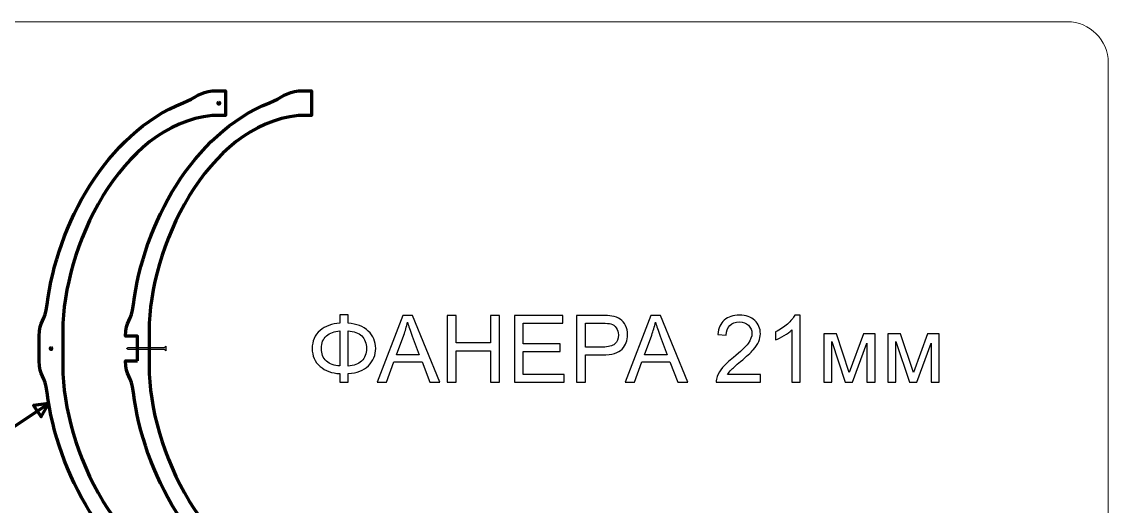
# Model space of a CAD drawing. Header units: centimetres. Extents: x -343 to 358, y -257 to 272.
# Drawn here: x -236.5 to -51.1, y 186 to 268.7 of the extents above; entities that cross this region are included whole.
import ezdxf

# ---------------------------------------------------------------- set-up
doc = ezdxf.new("R2010")
doc.units = ezdxf.units.CM
doc.header["$MEASUREMENT"] = 0
doc.layers.add('layer 1', color=7, linetype='Continuous')

msp = doc.modelspace()

# ---------------------------------------------------------------- linework, layer by layer
at = {"layer": 'layer 1', "color": 253, "lineweight": 20}
msp.add_open_spline([(-336.15246, 268.74795), (-336.15246, 268.74795), (-58.05242, 268.74795), (-58.05242, 268.74795), (-58.05242, 268.74795), (-54.20242, 268.74795), (-51.05242, 265.59795), (-51.05242, 261.74795), (-51.05242, 261.74795), (-51.05242, 261.74795), (-51.05242, 74.24125), (-51.05242, 74.24125), (-51.05242, 74.24125), (-51.05242, 70.39125), (-54.20242, 67.24125), (-58.05242, 67.24125), (-58.05242, 67.24125), (-58.05242, 67.24125), (-336.15246, 67.24125), (-336.15246, 67.24125), (-336.15246, 67.24125), (-340.00246, 67.24125), (-343.15246, 70.39125), (-343.15246, 74.24125), (-343.15246, 74.24125), (-343.15246, 74.24125), (-343.15246, 261.74795), (-343.15246, 261.74795), (-343.15246, 261.74795), (-343.15246, 265.59795), (-340.00246, 268.74795), (-336.15246, 268.74795)], degree=3, knots=[0, 0, 0, 0, 0.111111111, 0.111111111, 0.111111111, 0.111111111, 0.222222222, 0.222222222, 0.222222222, 0.222222222, 0.333333333, 0.333333333, 0.333333333, 0.333333333, 0.444444444, 0.444444444, 0.444444444, 0.444444444, 0.555555556, 0.555555556, 0.555555556, 0.555555556, 0.666666667, 0.666666667, 0.666666667, 0.666666667, 0.777777778, 0.777777778, 0.777777778, 0.777777778, 1, 1, 1, 1], dxfattribs=at)
at = {"layer": 'layer 1', "color": 225, "lineweight": 100}
for points, knots in [([(-233.48608, 210.81855), (-233.48608, 208.09097), (-232.49776, 208.35406), (-232.13854, 205.39898), (-232.13854, 205.39898), (-230.48876, 191.82745), (-222.07886, 176.1773), (-208.93212, 170.94295), (-208.93212, 170.94295), (-206.88198, 170.1267), (-205.90386, 169.00711), (-203.98608, 168.91855), (-203.98608, 168.91855), (-203.98608, 168.91855), (-201.73608, 168.91855), (-201.73608, 168.91855), (-201.73608, 168.91855), (-201.73608, 168.91855), (-201.73608, 173.11855), (-201.73608, 173.11855), (-201.73608, 173.11855), (-201.73608, 173.11855), (-203.98608, 173.11855), (-203.98608, 173.11855), (-203.98608, 173.11855), (-219.71015, 174.74845), (-229.47342, 195.8644), (-229.47342, 209.91855), (-229.47342, 209.91855), (-229.47342, 209.91855), (-229.47342, 215.91855), (-229.47342, 215.91855), (-229.47342, 215.91855), (-229.47342, 229.9727), (-219.71015, 251.08865), (-203.98608, 252.71855), (-203.98608, 252.71855), (-203.98608, 252.71855), (-201.73608, 252.71855), (-201.73608, 252.71855), (-201.73608, 252.71855), (-201.73608, 252.71855), (-201.73608, 256.91855), (-201.73608, 256.91855), (-201.73608, 256.91855), (-201.73608, 256.91855), (-203.98608, 256.91855), (-203.98608, 256.91855), (-203.98608, 256.91855), (-205.90386, 256.82999), (-206.88198, 255.7104), (-208.93212, 254.89415), (-208.93212, 254.89415), (-222.07886, 249.6598), (-230.48876, 234.00965), (-232.13854, 220.43812), (-232.13854, 220.43812), (-232.49776, 217.48304), (-233.48608, 217.74613), (-233.48608, 215.01855), (-233.48608, 215.01855), (-233.48608, 215.01855), (-233.48608, 210.81855), (-233.48608, 210.81855)], [0, 0, 0, 0, 0.058823529, 0.058823529, 0.058823529, 0.058823529, 0.117647059, 0.117647059, 0.117647059, 0.117647059, 0.176470588, 0.176470588, 0.176470588, 0.176470588, 0.235294118, 0.235294118, 0.235294118, 0.235294118, 0.294117647, 0.294117647, 0.294117647, 0.294117647, 0.352941176, 0.352941176, 0.352941176, 0.352941176, 0.411764706, 0.411764706, 0.411764706, 0.411764706, 0.470588235, 0.470588235, 0.470588235, 0.470588235, 0.529411765, 0.529411765, 0.529411765, 0.529411765, 0.588235294, 0.588235294, 0.588235294, 0.588235294, 0.647058824, 0.647058824, 0.647058824, 0.647058824, 0.705882353, 0.705882353, 0.705882353, 0.705882353, 0.764705882, 0.764705882, 0.764705882, 0.764705882, 0.823529412, 0.823529412, 0.823529412, 0.823529412, 0.882352941, 0.882352941, 0.882352941, 0.882352941, 1, 1, 1, 1]), ([(-202.8458, 254.97855), (-202.75743, 254.97855), (-202.6858, 254.90692), (-202.6858, 254.81855), (-202.6858, 254.81855), (-202.6858, 254.73018), (-202.75743, 254.65855), (-202.8458, 254.65855), (-202.8458, 254.65855), (-202.93417, 254.65855), (-203.0058, 254.73018), (-203.0058, 254.81855), (-203.0058, 254.81855), (-203.0058, 254.90692), (-202.93417, 254.97855), (-202.8458, 254.97855)], [0, 0, 0, 0, 0.2, 0.2, 0.2, 0.2, 0.4, 0.4, 0.4, 0.4, 0.6, 0.6, 0.6, 0.6, 1, 1, 1, 1]), ([(-231.48602, 213.07855), (-231.39765, 213.07855), (-231.32602, 213.00692), (-231.32602, 212.91855), (-231.32602, 212.91855), (-231.32602, 212.83018), (-231.39765, 212.75855), (-231.48602, 212.75855), (-231.48602, 212.75855), (-231.57439, 212.75855), (-231.64602, 212.83018), (-231.64602, 212.91855), (-231.64602, 212.91855), (-231.64602, 213.00692), (-231.57439, 213.07855), (-231.48602, 213.07855)], [0, 0, 0, 0, 0.2, 0.2, 0.2, 0.2, 0.4, 0.4, 0.4, 0.4, 0.6, 0.6, 0.6, 0.6, 1, 1, 1, 1])]:
    msp.add_open_spline(points, degree=3, knots=knots, dxfattribs=at)
at = {"layer": 'layer 1', "color": 114, "lineweight": 100}
msp.add_open_spline([(-216.74973, 210.81855), (-216.74973, 210.81855), (-218.76256, 210.81855), (-218.76256, 210.81855), (-218.76256, 210.81855), (-218.76256, 208.09097), (-217.77424, 208.35406), (-217.41502, 205.39898), (-217.41502, 205.39898), (-215.76524, 191.82745), (-207.35534, 176.1773), (-194.2086, 170.94295), (-194.2086, 170.94295), (-192.15846, 170.1267), (-191.18034, 169.00711), (-189.26256, 168.91855), (-189.26256, 168.91855), (-189.26256, 168.91855), (-187.01256, 168.91855), (-187.01256, 168.91855), (-187.01256, 168.91855), (-187.01256, 168.91855), (-187.01256, 173.11855), (-187.01256, 173.11855), (-187.01256, 173.11855), (-187.01256, 173.11855), (-189.26256, 173.11855), (-189.26256, 173.11855), (-189.26256, 173.11855), (-204.98663, 174.74845), (-214.7499, 195.8644), (-214.7499, 209.91855), (-214.7499, 209.91855), (-214.7499, 209.91855), (-214.7499, 215.91855), (-214.7499, 215.91855), (-214.7499, 215.91855), (-214.7499, 229.9727), (-204.98663, 251.08865), (-189.26256, 252.71855), (-189.26256, 252.71855), (-189.26256, 252.71855), (-187.01256, 252.71855), (-187.01256, 252.71855), (-187.01256, 252.71855), (-187.01256, 252.71855), (-187.01256, 256.91855), (-187.01256, 256.91855), (-187.01256, 256.91855), (-187.01256, 256.91855), (-189.26256, 256.91855), (-189.26256, 256.91855), (-189.26256, 256.91855), (-191.18034, 256.82999), (-192.15846, 255.7104), (-194.2086, 254.89415), (-194.2086, 254.89415), (-207.35534, 249.6598), (-215.76524, 234.00965), (-217.41502, 220.43812), (-217.41502, 220.43812), (-217.77424, 217.48304), (-218.76256, 217.74613), (-218.76256, 215.01855), (-218.76256, 215.01855), (-218.76256, 215.01855), (-216.74973, 215.01855), (-216.74973, 215.01855), (-216.74973, 215.01855), (-216.74973, 215.01855), (-216.74973, 210.81855), (-216.74973, 210.81855)], degree=3, knots=[0, 0, 0, 0, 0.052631579, 0.052631579, 0.052631579, 0.052631579, 0.105263158, 0.105263158, 0.105263158, 0.105263158, 0.157894737, 0.157894737, 0.157894737, 0.157894737, 0.210526316, 0.210526316, 0.210526316, 0.210526316, 0.263157895, 0.263157895, 0.263157895, 0.263157895, 0.315789474, 0.315789474, 0.315789474, 0.315789474, 0.368421053, 0.368421053, 0.368421053, 0.368421053, 0.421052632, 0.421052632, 0.421052632, 0.421052632, 0.473684211, 0.473684211, 0.473684211, 0.473684211, 0.526315789, 0.526315789, 0.526315789, 0.526315789, 0.578947368, 0.578947368, 0.578947368, 0.578947368, 0.631578947, 0.631578947, 0.631578947, 0.631578947, 0.684210526, 0.684210526, 0.684210526, 0.684210526, 0.736842105, 0.736842105, 0.736842105, 0.736842105, 0.789473684, 0.789473684, 0.789473684, 0.789473684, 0.842105263, 0.842105263, 0.842105263, 0.842105263, 0.894736842, 0.894736842, 0.894736842, 0.894736842, 1, 1, 1, 1], dxfattribs=at)
at = {"layer": 'layer 1', "color": 250}
for points, knots in [([(-182.19857, 217.21947), (-182.19857, 217.21947), (-182.19857, 218.66904), (-182.19857, 218.66904), (-182.19857, 218.66904), (-182.19857, 218.66904), (-180.78086, 218.66904), (-180.78086, 218.66904), (-180.78086, 218.66904), (-180.78086, 218.66904), (-180.78086, 217.21947), (-180.78086, 217.21947), (-180.78086, 217.21947), (-179.32864, 217.14248), (-178.18173, 216.70442), (-177.34278, 215.9053), (-177.34278, 215.9053), (-176.50118, 215.10618), (-176.08171, 214.11591), (-176.08171, 212.93183), (-176.08171, 212.93183), (-176.08171, 211.77164), (-176.48791, 210.78668), (-177.30296, 209.97429), (-177.30296, 209.97429), (-178.11801, 209.16454), (-179.27554, 208.71587), (-180.78086, 208.63357), (-180.78086, 208.63357), (-180.78086, 208.63357), (-180.78086, 207.16807), (-180.78086, 207.16807), (-180.78086, 207.16807), (-180.78086, 207.16807), (-182.19857, 207.16807), (-182.19857, 207.16807), (-182.19857, 207.16807), (-182.19857, 207.16807), (-182.19857, 208.63357), (-182.19857, 208.63357), (-182.19857, 208.63357), (-183.54725, 208.68667), (-184.67027, 209.09817), (-185.56762, 209.87074), (-185.56762, 209.87074), (-186.46497, 210.64066), (-186.91365, 211.66279), (-186.91365, 212.93183), (-186.91365, 212.93183), (-186.91365, 214.20352), (-186.46497, 215.223), (-185.57027, 215.9876), (-185.57027, 215.9876), (-184.67558, 216.75221), (-183.55256, 217.16106), (-182.19857, 217.21947)], [0, 0, 0, 0, 0.066666667, 0.066666667, 0.066666667, 0.066666667, 0.133333333, 0.133333333, 0.133333333, 0.133333333, 0.2, 0.2, 0.2, 0.2, 0.266666667, 0.266666667, 0.266666667, 0.266666667, 0.333333333, 0.333333333, 0.333333333, 0.333333333, 0.4, 0.4, 0.4, 0.4, 0.466666667, 0.466666667, 0.466666667, 0.466666667, 0.533333333, 0.533333333, 0.533333333, 0.533333333, 0.6, 0.6, 0.6, 0.6, 0.666666667, 0.666666667, 0.666666667, 0.666666667, 0.733333333, 0.733333333, 0.733333333, 0.733333333, 0.8, 0.8, 0.8, 0.8, 0.866666667, 0.866666667, 0.866666667, 0.866666667, 1, 1, 1, 1]), ([(-175.81357, 207.16807), (-175.81357, 207.16807), (-171.43832, 218.57346), (-171.43832, 218.57346), (-171.43832, 218.57346), (-171.43832, 218.57346), (-169.77902, 218.57346), (-169.77902, 218.57346), (-169.77902, 218.57346), (-169.77902, 218.57346), (-165.13562, 207.16807), (-165.13562, 207.16807), (-165.13562, 207.16807), (-165.13562, 207.16807), (-166.85333, 207.16807), (-166.85333, 207.16807), (-166.85333, 207.16807), (-166.85333, 207.16807), (-168.17281, 210.62473), (-168.17281, 210.62473), (-168.17281, 210.62473), (-168.17281, 210.62473), (-172.9755, 210.62473), (-172.9755, 210.62473), (-172.9755, 210.62473), (-172.9755, 210.62473), (-174.21268, 207.16807), (-174.21268, 207.16807), (-174.21268, 207.16807), (-174.21268, 207.16807), (-175.81357, 207.16807), (-175.81357, 207.16807)], [0, 0, 0, 0, 0.111111111, 0.111111111, 0.111111111, 0.111111111, 0.222222222, 0.222222222, 0.222222222, 0.222222222, 0.333333333, 0.333333333, 0.333333333, 0.333333333, 0.444444444, 0.444444444, 0.444444444, 0.444444444, 0.555555556, 0.555555556, 0.555555556, 0.555555556, 0.666666667, 0.666666667, 0.666666667, 0.666666667, 0.777777778, 0.777777778, 0.777777778, 0.777777778, 1, 1, 1, 1]), ([(-172.53213, 211.85129), (-172.53213, 211.85129), (-168.64538, 211.85129), (-168.64538, 211.85129), (-168.64538, 211.85129), (-168.64538, 211.85129), (-169.83477, 215.01326), (-169.83477, 215.01326), (-169.83477, 215.01326), (-170.19318, 215.97433), (-170.46398, 216.76814), (-170.65247, 217.39469), (-170.65247, 217.39469), (-170.80911, 216.65133), (-171.01885, 215.92123), (-171.28168, 215.1991), (-171.28168, 215.1991), (-171.28168, 215.1991), (-172.53213, 211.85129), (-172.53213, 211.85129)], [0, 0, 0, 0, 0.166666667, 0.166666667, 0.166666667, 0.166666667, 0.333333333, 0.333333333, 0.333333333, 0.333333333, 0.5, 0.5, 0.5, 0.5, 0.666666667, 0.666666667, 0.666666667, 0.666666667, 1, 1, 1, 1]), ([(-163.87455, 207.16807), (-163.87455, 207.16807), (-163.87455, 218.57346), (-163.87455, 218.57346), (-163.87455, 218.57346), (-163.87455, 218.57346), (-162.36126, 218.57346), (-162.36126, 218.57346), (-162.36126, 218.57346), (-162.36126, 218.57346), (-162.36126, 213.87431), (-162.36126, 213.87431), (-162.36126, 213.87431), (-162.36126, 213.87431), (-156.46741, 213.87431), (-156.46741, 213.87431), (-156.46741, 213.87431), (-156.46741, 213.87431), (-156.46741, 218.57346), (-156.46741, 218.57346), (-156.46741, 218.57346), (-156.46741, 218.57346), (-154.95413, 218.57346), (-154.95413, 218.57346), (-154.95413, 218.57346), (-154.95413, 218.57346), (-154.95413, 207.16807), (-154.95413, 207.16807), (-154.95413, 207.16807), (-154.95413, 207.16807), (-156.46741, 207.16807), (-156.46741, 207.16807), (-156.46741, 207.16807), (-156.46741, 207.16807), (-156.46741, 212.53625), (-156.46741, 212.53625), (-156.46741, 212.53625), (-156.46741, 212.53625), (-162.36126, 212.53625), (-162.36126, 212.53625), (-162.36126, 212.53625), (-162.36126, 212.53625), (-162.36126, 207.16807), (-162.36126, 207.16807), (-162.36126, 207.16807), (-162.36126, 207.16807), (-163.87455, 207.16807), (-163.87455, 207.16807)], [0, 0, 0, 0, 0.076923077, 0.076923077, 0.076923077, 0.076923077, 0.153846154, 0.153846154, 0.153846154, 0.153846154, 0.230769231, 0.230769231, 0.230769231, 0.230769231, 0.307692308, 0.307692308, 0.307692308, 0.307692308, 0.384615385, 0.384615385, 0.384615385, 0.384615385, 0.461538462, 0.461538462, 0.461538462, 0.461538462, 0.538461538, 0.538461538, 0.538461538, 0.538461538, 0.615384615, 0.615384615, 0.615384615, 0.615384615, 0.692307692, 0.692307692, 0.692307692, 0.692307692, 0.769230769, 0.769230769, 0.769230769, 0.769230769, 0.846153846, 0.846153846, 0.846153846, 0.846153846, 1, 1, 1, 1]), ([(-152.40278, 207.16807), (-152.40278, 207.16807), (-152.40278, 218.57346), (-152.40278, 218.57346), (-152.40278, 218.57346), (-152.40278, 218.57346), (-144.16733, 218.57346), (-144.16733, 218.57346), (-144.16733, 218.57346), (-144.16733, 218.57346), (-144.16733, 217.2354), (-144.16733, 217.2354), (-144.16733, 217.2354), (-144.16733, 217.2354), (-150.8895, 217.2354), (-150.8895, 217.2354), (-150.8895, 217.2354), (-150.8895, 217.2354), (-150.8895, 213.73095), (-150.8895, 213.73095), (-150.8895, 213.73095), (-150.8895, 213.73095), (-144.59742, 213.73095), (-144.59742, 213.73095), (-144.59742, 213.73095), (-144.59742, 213.73095), (-144.59742, 212.39289), (-144.59742, 212.39289), (-144.59742, 212.39289), (-144.59742, 212.39289), (-150.8895, 212.39289), (-150.8895, 212.39289), (-150.8895, 212.39289), (-150.8895, 212.39289), (-150.8895, 208.50613), (-150.8895, 208.50613), (-150.8895, 208.50613), (-150.8895, 208.50613), (-143.89653, 208.50613), (-143.89653, 208.50613), (-143.89653, 208.50613), (-143.89653, 208.50613), (-143.89653, 207.16807), (-143.89653, 207.16807), (-143.89653, 207.16807), (-143.89653, 207.16807), (-152.40278, 207.16807), (-152.40278, 207.16807)], [0, 0, 0, 0, 0.076923077, 0.076923077, 0.076923077, 0.076923077, 0.153846154, 0.153846154, 0.153846154, 0.153846154, 0.230769231, 0.230769231, 0.230769231, 0.230769231, 0.307692308, 0.307692308, 0.307692308, 0.307692308, 0.384615385, 0.384615385, 0.384615385, 0.384615385, 0.461538462, 0.461538462, 0.461538462, 0.461538462, 0.538461538, 0.538461538, 0.538461538, 0.538461538, 0.615384615, 0.615384615, 0.615384615, 0.615384615, 0.692307692, 0.692307692, 0.692307692, 0.692307692, 0.769230769, 0.769230769, 0.769230769, 0.769230769, 0.846153846, 0.846153846, 0.846153846, 0.846153846, 1, 1, 1, 1]), ([(-141.80978, 207.16807), (-141.80978, 207.16807), (-141.80978, 218.57346), (-141.80978, 218.57346), (-141.80978, 218.57346), (-141.80978, 218.57346), (-137.50356, 218.57346), (-137.50356, 218.57346), (-137.50356, 218.57346), (-136.74691, 218.57346), (-136.16815, 218.53629), (-135.76726, 218.46461), (-135.76726, 218.46461), (-135.20708, 218.37169), (-134.73716, 218.19381), (-134.35752, 217.93364), (-134.35752, 217.93364), (-133.97787, 217.6708), (-133.67255, 217.30443), (-133.44158, 216.83451), (-133.44158, 216.83451), (-133.2106, 216.3646), (-133.09644, 215.84689), (-133.09644, 215.2814), (-133.09644, 215.2814), (-133.09644, 214.31502), (-133.40441, 213.49466), (-134.023, 212.82563), (-134.023, 212.82563), (-134.63893, 212.15395), (-135.75664, 211.81943), (-137.37081, 211.81943), (-137.37081, 211.81943), (-137.37081, 211.81943), (-140.2965, 211.81943), (-140.2965, 211.81943), (-140.2965, 211.81943), (-140.2965, 211.81943), (-140.2965, 207.16807), (-140.2965, 207.16807), (-140.2965, 207.16807), (-140.2965, 207.16807), (-141.80978, 207.16807), (-141.80978, 207.16807)], [0, 0, 0, 0, 0.083333333, 0.083333333, 0.083333333, 0.083333333, 0.166666667, 0.166666667, 0.166666667, 0.166666667, 0.25, 0.25, 0.25, 0.25, 0.333333333, 0.333333333, 0.333333333, 0.333333333, 0.416666667, 0.416666667, 0.416666667, 0.416666667, 0.5, 0.5, 0.5, 0.5, 0.583333333, 0.583333333, 0.583333333, 0.583333333, 0.666666667, 0.666666667, 0.666666667, 0.666666667, 0.75, 0.75, 0.75, 0.75, 0.833333333, 0.833333333, 0.833333333, 0.833333333, 1, 1, 1, 1]), ([(-140.2965, 213.15749), (-140.2965, 213.15749), (-137.34957, 213.15749), (-137.34957, 213.15749), (-137.34957, 213.15749), (-136.37257, 213.15749), (-135.6823, 213.33803), (-135.2708, 213.70175), (-135.2708, 213.70175), (-134.86194, 214.06547), (-134.65752, 214.5752), (-134.65752, 215.23627), (-134.65752, 215.23627), (-134.65752, 215.7115), (-134.77699, 216.12035), (-135.01858, 216.46017), (-135.01858, 216.46017), (-135.26018, 216.8), (-135.57876, 217.02566), (-135.97169, 217.13451), (-135.97169, 217.13451), (-136.22656, 217.20089), (-136.69647, 217.2354), (-137.37878, 217.2354), (-137.37878, 217.2354), (-137.37878, 217.2354), (-140.2965, 217.2354), (-140.2965, 217.2354), (-140.2965, 217.2354), (-140.2965, 217.2354), (-140.2965, 213.15749), (-140.2965, 213.15749)], [0, 0, 0, 0, 0.111111111, 0.111111111, 0.111111111, 0.111111111, 0.222222222, 0.222222222, 0.222222222, 0.222222222, 0.333333333, 0.333333333, 0.333333333, 0.333333333, 0.444444444, 0.444444444, 0.444444444, 0.444444444, 0.555555556, 0.555555556, 0.555555556, 0.555555556, 0.666666667, 0.666666667, 0.666666667, 0.666666667, 0.777777778, 0.777777778, 0.777777778, 0.777777778, 1, 1, 1, 1]), ([(-133.49998, 207.16807), (-133.49998, 207.16807), (-129.12473, 218.57346), (-129.12473, 218.57346), (-129.12473, 218.57346), (-129.12473, 218.57346), (-127.46543, 218.57346), (-127.46543, 218.57346), (-127.46543, 218.57346), (-127.46543, 218.57346), (-122.82203, 207.16807), (-122.82203, 207.16807), (-122.82203, 207.16807), (-122.82203, 207.16807), (-124.53974, 207.16807), (-124.53974, 207.16807), (-124.53974, 207.16807), (-124.53974, 207.16807), (-125.85922, 210.62473), (-125.85922, 210.62473), (-125.85922, 210.62473), (-125.85922, 210.62473), (-130.66191, 210.62473), (-130.66191, 210.62473), (-130.66191, 210.62473), (-130.66191, 210.62473), (-131.89909, 207.16807), (-131.89909, 207.16807), (-131.89909, 207.16807), (-131.89909, 207.16807), (-133.49998, 207.16807), (-133.49998, 207.16807)], [0, 0, 0, 0, 0.111111111, 0.111111111, 0.111111111, 0.111111111, 0.222222222, 0.222222222, 0.222222222, 0.222222222, 0.333333333, 0.333333333, 0.333333333, 0.333333333, 0.444444444, 0.444444444, 0.444444444, 0.444444444, 0.555555556, 0.555555556, 0.555555556, 0.555555556, 0.666666667, 0.666666667, 0.666666667, 0.666666667, 0.777777778, 0.777777778, 0.777777778, 0.777777778, 1, 1, 1, 1]), ([(-130.21854, 211.85129), (-130.21854, 211.85129), (-126.33179, 211.85129), (-126.33179, 211.85129), (-126.33179, 211.85129), (-126.33179, 211.85129), (-127.52118, 215.01326), (-127.52118, 215.01326), (-127.52118, 215.01326), (-127.87959, 215.97433), (-128.15039, 216.76814), (-128.33888, 217.39469), (-128.33888, 217.39469), (-128.49552, 216.65133), (-128.70526, 215.92123), (-128.96809, 215.1991), (-128.96809, 215.1991), (-128.96809, 215.1991), (-130.21854, 211.85129), (-130.21854, 211.85129)], [0, 0, 0, 0, 0.166666667, 0.166666667, 0.166666667, 0.166666667, 0.333333333, 0.333333333, 0.333333333, 0.333333333, 0.5, 0.5, 0.5, 0.5, 0.666666667, 0.666666667, 0.666666667, 0.666666667, 1, 1, 1, 1]), ([(-110.41308, 208.50613), (-110.41308, 208.50613), (-110.41308, 207.16807), (-110.41308, 207.16807), (-110.41308, 207.16807), (-110.41308, 207.16807), (-117.96358, 207.16807), (-117.96358, 207.16807), (-117.96358, 207.16807), (-117.9742, 207.50524), (-117.91845, 207.82914), (-117.79898, 208.14241), (-117.79898, 208.14241), (-117.60517, 208.65481), (-117.29455, 209.16189), (-116.86711, 209.65835), (-116.86711, 209.65835), (-116.43967, 210.15482), (-115.82905, 210.72827), (-115.03524, 211.37872), (-115.03524, 211.37872), (-113.80072, 212.39554), (-112.96177, 213.19997), (-112.52372, 213.79467), (-112.52372, 213.79467), (-112.08301, 214.38936), (-111.86265, 214.9522), (-111.86265, 215.48317), (-111.86265, 215.48317), (-111.86265, 216.03805), (-112.06177, 216.50531), (-112.46, 216.88761), (-112.46, 216.88761), (-112.85823, 217.26726), (-113.37859, 217.45841), (-114.01842, 217.45841), (-114.01842, 217.45841), (-114.69541, 217.45841), (-115.23701, 217.25664), (-115.64321, 216.8531), (-115.64321, 216.8531), (-116.04941, 216.45221), (-116.25383, 215.89468), (-116.25914, 215.18052), (-116.25914, 215.18052), (-116.25914, 215.18052), (-117.69278, 215.32388), (-117.69278, 215.32388), (-117.69278, 215.32388), (-117.59455, 216.39646), (-117.22287, 217.21416), (-116.58038, 217.777), (-116.58038, 217.777), (-115.93525, 218.33983), (-115.07241, 218.62125), (-113.98656, 218.62125), (-113.98656, 218.62125), (-112.89275, 218.62125), (-112.0246, 218.31859), (-111.38743, 217.71062), (-111.38743, 217.71062), (-110.7476, 217.10266), (-110.42901, 216.34867), (-110.42901, 215.45132), (-110.42901, 215.45132), (-110.42901, 214.99468), (-110.52193, 214.546), (-110.71043, 214.10529), (-110.71043, 214.10529), (-110.89627, 213.66192), (-111.20689, 213.19732), (-111.63964, 212.70882), (-111.63964, 212.70882), (-112.07504, 212.22297), (-112.79452, 211.55129), (-113.79806, 210.70172), (-113.79806, 210.70172), (-114.63966, 209.99552), (-115.18126, 209.51764), (-115.4202, 209.26543), (-115.4202, 209.26543), (-115.65914, 209.01322), (-115.8556, 208.761), (-116.01224, 208.50613), (-116.01224, 208.50613), (-116.01224, 208.50613), (-110.41308, 208.50613), (-110.41308, 208.50613)], [0, 0, 0, 0, 0.043478261, 0.043478261, 0.043478261, 0.043478261, 0.086956522, 0.086956522, 0.086956522, 0.086956522, 0.130434783, 0.130434783, 0.130434783, 0.130434783, 0.173913043, 0.173913043, 0.173913043, 0.173913043, 0.217391304, 0.217391304, 0.217391304, 0.217391304, 0.260869565, 0.260869565, 0.260869565, 0.260869565, 0.304347826, 0.304347826, 0.304347826, 0.304347826, 0.347826087, 0.347826087, 0.347826087, 0.347826087, 0.391304348, 0.391304348, 0.391304348, 0.391304348, 0.434782609, 0.434782609, 0.434782609, 0.434782609, 0.47826087, 0.47826087, 0.47826087, 0.47826087, 0.52173913, 0.52173913, 0.52173913, 0.52173913, 0.565217391, 0.565217391, 0.565217391, 0.565217391, 0.608695652, 0.608695652, 0.608695652, 0.608695652, 0.652173913, 0.652173913, 0.652173913, 0.652173913, 0.695652174, 0.695652174, 0.695652174, 0.695652174, 0.739130435, 0.739130435, 0.739130435, 0.739130435, 0.782608696, 0.782608696, 0.782608696, 0.782608696, 0.826086957, 0.826086957, 0.826086957, 0.826086957, 0.869565217, 0.869565217, 0.869565217, 0.869565217, 0.913043478, 0.913043478, 0.913043478, 0.913043478, 1, 1, 1, 1]), ([(-103.64046, 207.16807), (-103.64046, 207.16807), (-105.04224, 207.16807), (-105.04224, 207.16807), (-105.04224, 207.16807), (-105.04224, 207.16807), (-105.04224, 216.0938), (-105.04224, 216.0938), (-105.04224, 216.0938), (-105.37941, 215.7699), (-105.82278, 215.44866), (-106.36969, 215.12742), (-106.36969, 215.12742), (-106.91659, 214.80618), (-107.4104, 214.56458), (-107.8458, 214.40529), (-107.8458, 214.40529), (-107.8458, 214.40529), (-107.8458, 215.75928), (-107.8458, 215.75928), (-107.8458, 215.75928), (-107.06261, 216.12566), (-106.37765, 216.57168), (-105.79092, 217.09735), (-105.79092, 217.09735), (-105.20419, 217.62036), (-104.78737, 218.12744), (-104.54312, 218.62125), (-104.54312, 218.62125), (-104.54312, 218.62125), (-103.64046, 218.62125), (-103.64046, 218.62125), (-103.64046, 218.62125), (-103.64046, 218.62125), (-103.64046, 207.16807), (-103.64046, 207.16807)], [0, 0, 0, 0, 0.1, 0.1, 0.1, 0.1, 0.2, 0.2, 0.2, 0.2, 0.3, 0.3, 0.3, 0.3, 0.4, 0.4, 0.4, 0.4, 0.5, 0.5, 0.5, 0.5, 0.6, 0.6, 0.6, 0.6, 0.7, 0.7, 0.7, 0.7, 0.8, 0.8, 0.8, 0.8, 1, 1, 1, 1]), ([(-182.19857, 215.91327), (-183.1384, 215.87079), (-183.8977, 215.59468), (-184.47912, 215.07963), (-184.47912, 215.07963), (-185.06054, 214.56458), (-185.35257, 213.84776), (-185.35257, 212.92652), (-185.35257, 212.92652), (-185.35257, 212.01589), (-185.06585, 211.30173), (-184.49239, 210.78137), (-184.49239, 210.78137), (-183.91894, 210.26101), (-183.15433, 209.98225), (-182.19857, 209.93977), (-182.19857, 209.93977), (-182.19857, 209.93977), (-182.19857, 215.91327), (-182.19857, 215.91327)], [0, 0, 0, 0, 0.166666667, 0.166666667, 0.166666667, 0.166666667, 0.333333333, 0.333333333, 0.333333333, 0.333333333, 0.5, 0.5, 0.5, 0.5, 0.666666667, 0.666666667, 0.666666667, 0.666666667, 1, 1, 1, 1]), ([(-180.78086, 215.9292), (-180.78086, 215.9292), (-180.78086, 209.92384), (-180.78086, 209.92384), (-180.78086, 209.92384), (-179.80652, 209.97163), (-179.04191, 210.2557), (-178.48173, 210.77606), (-178.48173, 210.77606), (-177.92155, 211.29642), (-177.64278, 212.01324), (-177.64278, 212.92652), (-177.64278, 212.92652), (-177.64278, 213.82387), (-177.91624, 214.53273), (-178.4658, 215.05839), (-178.4658, 215.05839), (-179.01536, 215.58141), (-179.78528, 215.87079), (-180.78086, 215.9292)], [0, 0, 0, 0, 0.166666667, 0.166666667, 0.166666667, 0.166666667, 0.333333333, 0.333333333, 0.333333333, 0.333333333, 0.5, 0.5, 0.5, 0.5, 0.666666667, 0.666666667, 0.666666667, 0.666666667, 1, 1, 1, 1]), ([(-99.60769, 215.43539), (-99.60769, 215.43539), (-97.45192, 215.43539), (-97.45192, 215.43539), (-97.45192, 215.43539), (-97.45192, 215.43539), (-95.26695, 208.81941), (-95.26695, 208.81941), (-95.26695, 208.81941), (-95.26695, 208.81941), (-92.84835, 215.43539), (-92.84835, 215.43539), (-92.84835, 215.43539), (-92.84835, 215.43539), (-90.84656, 215.43539), (-90.84656, 215.43539), (-90.84656, 215.43539), (-90.84656, 215.43539), (-90.84656, 207.16807), (-90.84656, 207.16807), (-90.84656, 207.16807), (-90.84656, 207.16807), (-92.24834, 207.16807), (-92.24834, 207.16807), (-92.24834, 207.16807), (-92.24834, 207.16807), (-92.24834, 213.82387), (-92.24834, 213.82387), (-92.24834, 213.82387), (-92.24834, 213.82387), (-94.68287, 207.16807), (-94.68287, 207.16807), (-94.68287, 207.16807), (-94.68287, 207.16807), (-95.93598, 207.16807), (-95.93598, 207.16807), (-95.93598, 207.16807), (-95.93598, 207.16807), (-98.23777, 214.14246), (-98.23777, 214.14246), (-98.23777, 214.14246), (-98.23777, 214.14246), (-98.23777, 207.16807), (-98.23777, 207.16807), (-98.23777, 207.16807), (-98.23777, 207.16807), (-99.60769, 207.16807), (-99.60769, 207.16807), (-99.60769, 207.16807), (-99.60769, 207.16807), (-99.60769, 215.43539), (-99.60769, 215.43539)], [0, 0, 0, 0, 0.071428571, 0.071428571, 0.071428571, 0.071428571, 0.142857143, 0.142857143, 0.142857143, 0.142857143, 0.214285714, 0.214285714, 0.214285714, 0.214285714, 0.285714286, 0.285714286, 0.285714286, 0.285714286, 0.357142857, 0.357142857, 0.357142857, 0.357142857, 0.428571429, 0.428571429, 0.428571429, 0.428571429, 0.5, 0.5, 0.5, 0.5, 0.571428571, 0.571428571, 0.571428571, 0.571428571, 0.642857143, 0.642857143, 0.642857143, 0.642857143, 0.714285714, 0.714285714, 0.714285714, 0.714285714, 0.785714286, 0.785714286, 0.785714286, 0.785714286, 0.857142857, 0.857142857, 0.857142857, 0.857142857, 1, 1, 1, 1]), ([(-88.65628, 215.43539), (-88.65628, 215.43539), (-86.50051, 215.43539), (-86.50051, 215.43539), (-86.50051, 215.43539), (-86.50051, 215.43539), (-84.31554, 208.81941), (-84.31554, 208.81941), (-84.31554, 208.81941), (-84.31554, 208.81941), (-81.89694, 215.43539), (-81.89694, 215.43539), (-81.89694, 215.43539), (-81.89694, 215.43539), (-79.89515, 215.43539), (-79.89515, 215.43539), (-79.89515, 215.43539), (-79.89515, 215.43539), (-79.89515, 207.16807), (-79.89515, 207.16807), (-79.89515, 207.16807), (-79.89515, 207.16807), (-81.29693, 207.16807), (-81.29693, 207.16807), (-81.29693, 207.16807), (-81.29693, 207.16807), (-81.29693, 213.82387), (-81.29693, 213.82387), (-81.29693, 213.82387), (-81.29693, 213.82387), (-83.73146, 207.16807), (-83.73146, 207.16807), (-83.73146, 207.16807), (-83.73146, 207.16807), (-84.98457, 207.16807), (-84.98457, 207.16807), (-84.98457, 207.16807), (-84.98457, 207.16807), (-87.28636, 214.14246), (-87.28636, 214.14246), (-87.28636, 214.14246), (-87.28636, 214.14246), (-87.28636, 207.16807), (-87.28636, 207.16807), (-87.28636, 207.16807), (-87.28636, 207.16807), (-88.65628, 207.16807), (-88.65628, 207.16807), (-88.65628, 207.16807), (-88.65628, 207.16807), (-88.65628, 215.43539), (-88.65628, 215.43539)], [0, 0, 0, 0, 0.071428571, 0.071428571, 0.071428571, 0.071428571, 0.142857143, 0.142857143, 0.142857143, 0.142857143, 0.214285714, 0.214285714, 0.214285714, 0.214285714, 0.285714286, 0.285714286, 0.285714286, 0.285714286, 0.357142857, 0.357142857, 0.357142857, 0.357142857, 0.428571429, 0.428571429, 0.428571429, 0.428571429, 0.5, 0.5, 0.5, 0.5, 0.571428571, 0.571428571, 0.571428571, 0.571428571, 0.642857143, 0.642857143, 0.642857143, 0.642857143, 0.714285714, 0.714285714, 0.714285714, 0.714285714, 0.785714286, 0.785714286, 0.785714286, 0.785714286, 0.857142857, 0.857142857, 0.857142857, 0.857142857, 1, 1, 1, 1]), ([(-212.12194, 213.06855), (-212.12194, 213.06855), (-218.29964, 213.06855), (-218.29964, 213.06855), (-218.29964, 213.06855), (-218.29964, 213.06855), (-218.59068, 212.91855), (-218.59068, 212.91855), (-218.59068, 212.91855), (-218.59068, 212.91855), (-218.29964, 212.76855), (-218.29964, 212.76855), (-218.29964, 212.76855), (-218.29964, 212.76855), (-212.12194, 212.76855), (-212.12194, 212.76855), (-212.12194, 212.76855), (-212.12194, 212.76855), (-211.88645, 212.51855), (-211.88645, 212.51855), (-211.88645, 212.51855), (-211.88645, 212.51855), (-211.88645, 213.31855), (-211.88645, 213.31855), (-211.88645, 213.31855), (-211.88645, 213.31855), (-212.12194, 213.06855), (-212.12194, 213.06855)], [0, 0, 0, 0, 0.125, 0.125, 0.125, 0.125, 0.25, 0.25, 0.25, 0.25, 0.375, 0.375, 0.375, 0.375, 0.5, 0.5, 0.5, 0.5, 0.625, 0.625, 0.625, 0.625, 0.75, 0.75, 0.75, 0.75, 1, 1, 1, 1])]:
    msp.add_open_spline(points, degree=3, knots=knots, dxfattribs=at)
at = {"layer": 'layer 1', "color": 253, "lineweight": 211}
for points, knots in [([(-231.86807, 203.51359), (-231.86807, 203.51359), (-249.84451, 191.48484), (-249.84451, 191.48484), (-249.84451, 191.48484), (-249.84451, 191.48484), (-217.61108, 166.92653), (-217.61108, 166.92653)], [0, 0, 0, 0, 0.333333333, 0.333333333, 0.333333333, 0.333333333, 1, 1, 1, 1]), ([(-231.86807, 203.51359), (-231.86807, 203.51359), (-233.15823, 201.24749), (-233.15823, 201.24749), (-233.15823, 201.24749), (-233.15823, 201.24749), (-234.45538, 203.18601), (-234.45538, 203.18601), (-234.45538, 203.18601), (-234.45538, 203.18601), (-231.86807, 203.51359), (-231.86807, 203.51359)], [0, 0, 0, 0, 0.25, 0.25, 0.25, 0.25, 0.5, 0.5, 0.5, 0.5, 1, 1, 1, 1])]:
    msp.add_open_spline(points, degree=3, knots=knots, dxfattribs=at)

doc.saveas('drawing.dxf')
